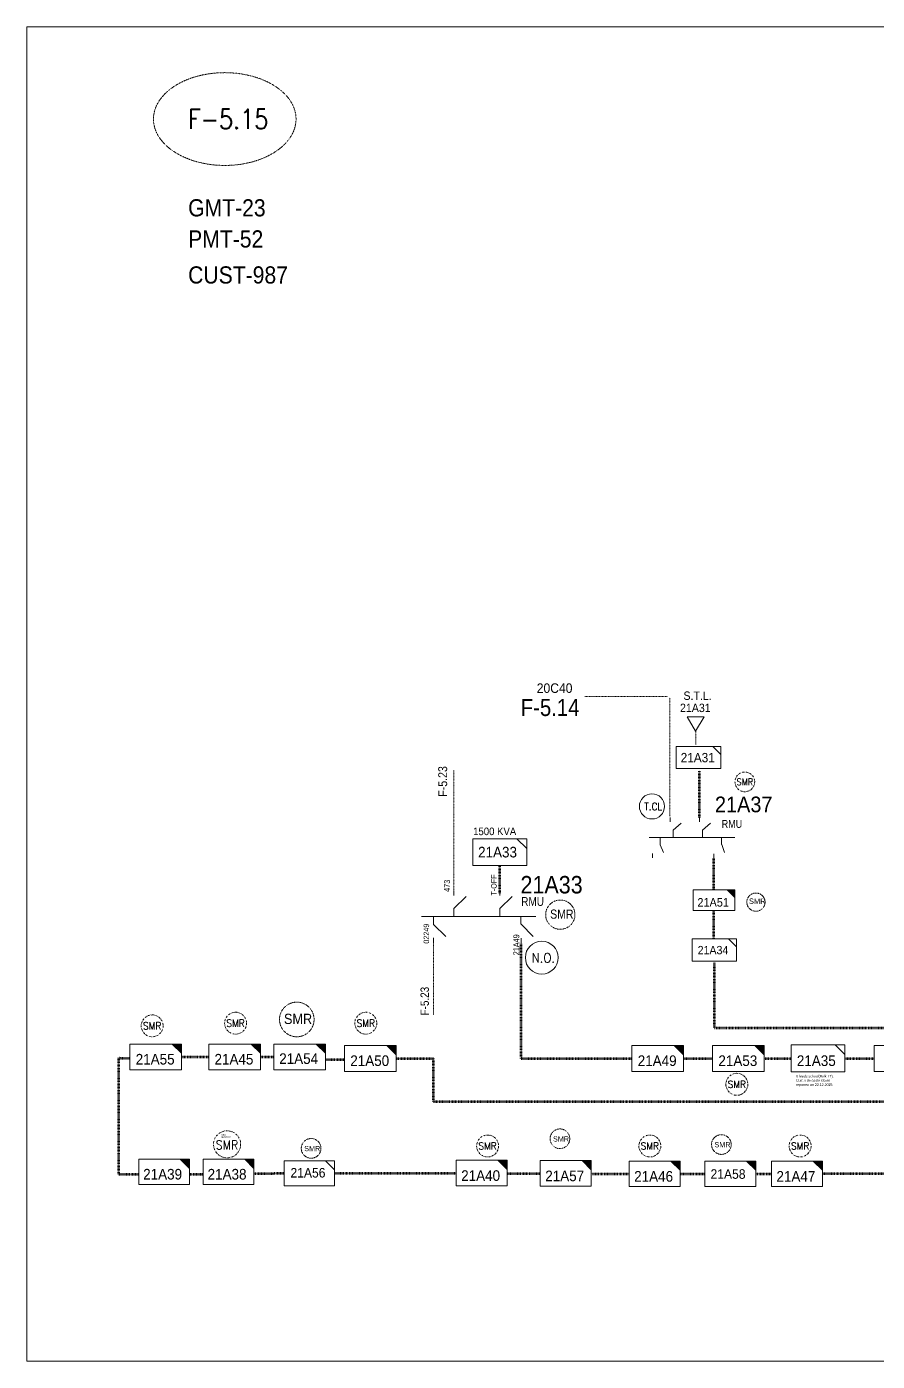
# Model space of a CAD drawing. Header units: metres. Extents: x 65984 to 144644, y -19036 to 23726.
# Drawn here: x 102983 to 103377, y 4766 to 5384 of the extents above; entities that cross this region are included whole.
import ezdxf
from ezdxf.enums import TextEntityAlignment as Align

# ---------------------------------------------------------------- set-up
doc = ezdxf.new("R2010")
doc.units = ezdxf.units.M
doc.header["$MEASUREMENT"] = 0
doc.linetypes.add('DGN Style 3', pattern=[0.013877, 0, -0.013877])
doc.linetypes.add('DGN Style 4', pattern=[1.6, 0.8, -0.4, 0, -0.4])
doc.layers.get('0').update_dxf_attribs({"color": 95, "lineweight": 40})
for name, color, linetype, lineweight in [('ABS NUMBER', 112, 'Continuous', 30), ('d_eos', 111, 'Continuous', 40), ('d_eos no', 121, 'Continuous', 40), ('d_switch', 95, 'Continuous', 40), ('d_tf', 1, 'Continuous', 40), ('d_tf no', 6, 'Continuous', 40), ('d_ug cable', 95, 'Continuous', 40), ('FDR  1  05', 172, 'Continuous', 40), ('fedr no', 95, 'Continuous', 40), ('GRID STATION 01', 7, 'Continuous', 40), ('Level 37', 7, 'Continuous', 0), ('O H MAIN FEEDER', 4, 'Continuous', 100), ('SW N O', 114, 'Continuous', 30)]:
    doc.layers.add(name, color=color, linetype=linetype, lineweight=lineweight)
doc.styles.add('NASKHF', font='naskhf.shx', dxfattribs={"height": 8})
doc.styles.add('Style-Arial', font='arial.ttf')
doc.styles.add('Style-ENGINEERING', font='ENGINEERING.shx')
doc.styles.add('Style-msdefault', font='msdefault.shx')
doc.styles.add('Style-simplex', font='simplex.shx')
doc.styles.add('Style-STANDARD', font='STANDARD.shx')

# ---------------------------------------------------------------- blocks, each defined once
blk = doc.blocks.new('TF_8')
at = {"color": 0, "linetype": 'ByBlock', "lineweight": -2}
blk.add_line((6.3, 4.95), (9.9, 1.35), dxfattribs=at)
blk.add_3dface([(-10.1, 4.95), (9.9, 4.95), (9.9, -5.05), (-10.1, -5.05)], dxfattribs=at)
blk = doc.blocks.new('exist.us-1000kva')
at = {"color": 0, "linetype": 'ByBlock', "lineweight": -2, "flags": 128}
blk.add_lwpolyline([(40, 12.9), (32.8, 20), (40, 20)], close=True, dxfattribs=at)
at = {"color": 0, "linetype": 'ByBlock', "lineweight": -2, "extrusion": (0, 0, -1)}
blk.add_solid([(-40, 12.9), (-32.8, 20), (-40, 20)], dxfattribs=at)
at = {"color": 0, "linetype": 'ByBlock', "lineweight": -2, "xscale": 2, "yscale": 2}
blk.add_blockref('TF_8', (20.2, 10.1), dxfattribs=at)
blk = doc.blocks.new('*U4168')
at = {"layer": 'SW N O', "color": 3, "lineweight": 13, "ltscale": 0.426762}
blk.add_circle((0, 0), 16.8, dxfattribs=at)
at = {"layer": 'SW N O', "color": 3, "lineweight": 13, "style": 'Style-STANDARD'}
blk.add_text('N.O.', height=9.6, dxfattribs=at).set_placement((1.7, -0.2), align=Align.MIDDLE_CENTER)
blk = doc.blocks.new('TRA1_1600')
at = {"layer": 'd_tf', "color": 120, "linetype": 'Continuous', "lineweight": 13, "ltscale": 0.000172399, "flags": 128}
blk.add_lwpolyline([(10.1, -17), (0.1, 0), (-9.9, -17)], close=True, dxfattribs=at)
blk = doc.blocks.new('TRA1_1599')
at = {"layer": 'd_tf', "color": 120, "linetype": 'Continuous', "lineweight": 13, "ltscale": 0.000172399, "xscale": 1.000046566207833, "yscale": 1.000046566207833, "zscale": 1.000046566207833, "rotation": 180}
blk.add_blockref('TRA1_1600', (0, 0), dxfattribs=at)
blk = doc.blocks.new('*U4192')
at = {"layer": 'SW N O', "color": 1, "lineweight": 13, "ltscale": 0.426762}
blk.add_circle((0, 0), 16.8, dxfattribs=at)
at = {"layer": 'SW N O', "color": 1, "lineweight": 13, "style": 'Style-STANDARD'}
blk.add_text('T.CL', height=9.6, dxfattribs=at).set_placement((1.7, -0.2), align=Align.MIDDLE_CENTER)

msp = doc.modelspace()

# ---------------------------------------------------------------- linework, layer by layer
at = {"layer": 'd_eos', "color": 2, "linetype": 'Continuous', "lineweight": 13, "ltscale": 0.465351}
for p, q in [((103281.22, 5015.57), (103281.22, 5017.63)), ((103294.78, 5015.57), (103294.78, 5017.63)), ((103282.62, 5011.79), (103286.32, 5015.1)), ((103282.62, 5008.4), (103282.62, 5011.79)), ((103296.19, 5011.79), (103299.89, 5015.1)), ((103296.19, 5008.4), (103296.19, 5011.79)), ((103271.47, 5008.4), (103311.09, 5008.4)), ((103276.55, 5008.4), (103276.55, 5005.01)), ((103276.55, 5005.01), (103278.05, 5001.5)), ((103304.93, 5005.21), (103304.93, 5008.6)), ((103306.4, 5001.5), (103305.06, 5005.15)), ((103272.94, 5001.03), (103272.94, 4998.97)), ((103301.47, 4998.77), (103301.47, 5000.83))]:
    msp.add_line(p, q, dxfattribs=at)
at = {"layer": 'd_eos', "color": 2, "linetype": 'Continuous', "lineweight": 13, "ltscale": 0.517056}
for p, q in [((103181, 4981.56), (103181, 4983.84)), ((103181, 4975.53), (103186.67, 4981.03)), ((103202.33, 4981.56), (103202.33, 4983.84)), ((103202.33, 4975.53), (103208, 4981.03)), ((103181, 4971.76), (103181, 4975.53)), ((103202.33, 4971.76), (103202.33, 4975.53)), ((103165.95, 4971.76), (103218.9, 4971.76)), ((103171.6, 4971.76), (103171.6, 4967.99)), ((103171.6, 4967.99), (103177.27, 4962.48)), ((103212.05, 4968.22), (103212.05, 4971.98)), ((103217.7, 4962.48), (103212.19, 4968.15)), ((103171.6, 4961.96), (103171.6, 4959.67)), ((103212.21, 4959.45), (103212.21, 4961.74))]:
    msp.add_line(p, q, dxfattribs=at)
at = {"layer": 'd_ug cable', "color": 120, "linetype": 'DGN Style 3', "lineweight": 13}
msp.add_line((103293.01, 5051.55), (103293.01, 5057.7), dxfattribs=at)
at = {"layer": 'd_ug cable', "color": 95, "linetype": 'DGN Style 3', "lineweight": 13}
for p, q in [((103180.97, 5039.61), (103180.97, 4982.8)), ((103171.61, 4960.46), (103171.61, 4926.11))]:
    msp.add_line(p, q, dxfattribs=at)
at = {"layer": 'd_ug cable', "color": 121, "linetype": 'DGN Style 3', "lineweight": 100}
for p, q in [((103294.78, 5017.63), (103294.71, 5039.24)), ((103301.47, 4984.24), (103301.47, 4998.77)), ((103202.33, 4982.61), (103202.33, 4995.34)), ((103301.47, 4961.41), (103301.47, 4974.49)), ((103212.21, 4906), (103212.21, 4959.45)), ((103301.72, 4920.21), (103301.72, 4950.45)), ((103301.72, 4920.21), (103506.96, 4920.21)), ((103025.8, 4906.2), (103030.97, 4906.15)), ((103025.81, 4852.37), (103025.8, 4906.2)), ((103054.9, 4906.68), (103067.47, 4906.68)), ((103091.41, 4906.68), (103097.63, 4906.68)), ((103121.56, 4905.55), (103130.35, 4905.55)), ((103154.6, 4906), (103171.61, 4906)), ((103171.62, 4886.03), (103171.64, 4906)), ((103212.21, 4906), (103263.49, 4906)), ((103287.43, 4906), (103300.84, 4906)), ((103324.78, 4906), (103337.19, 4906)), ((103362.16, 4906), (103375.63, 4906)), ((103171.62, 4886.03), (103427.33, 4886.03)), ((103025.81, 4852.37), (103035.03, 4852.36)), ((103088.37, 4852.72), (103102.34, 4852.76)), ((103125.73, 4852.83), (103182.03, 4852.88)), ((103205.71, 4852.74), (103220.96, 4852.74)), ((103244.64, 4852.53), (103262.16, 4852.53)), ((103285.84, 4852.53), (103297.2, 4852.53)), ((103320.88, 4852.53), (103328.06, 4852.53))]:
    msp.add_line(p, q, dxfattribs=at)
at = {"layer": 'd_ug cable', "color": 2, "linetype": 'DGN Style 3', "lineweight": 100}
msp.add_line((103058.88, 4852.37), (103064.52, 4852.37), dxfattribs=at)
at = {"layer": 'd_ug cable', "color": 36, "linetype": 'DGN Style 3', "lineweight": 13, "flags": 128}
for points in [[(103241.7, 5073.79), (103280.09, 5073.79)], [(103281.06, 5073.15), (103281.06, 5018.18)]]:
    msp.add_lwpolyline(points, dxfattribs=at)
at = {"layer": 'd_ug cable', "color": 121, "linetype": 'DGN Style 3', "lineweight": 100, "flags": 128}
msp.add_lwpolyline([(103408.85, 4852.5), (103351.74, 4852.55)], dxfattribs=at)
at = {"layer": 'd_ug cable', "color": 2, "linetype": 'DGN Style 4', "lineweight": 13}
for centre, radius in [((103315.78, 5034.15), 4.57), ((103041.28, 4921.08), 5.08), ((103079.91, 4922.31), 5.08), ((103140.22, 4922.31), 5.08), ((103312.09, 4894.01), 5.08), ((103075.97, 4866.21), 6.27), ((103196.63, 4865.41), 5.08), ((103271.8, 4865.41), 5.08), ((103341.38, 4865.41), 5.08)]:
    msp.add_circle(centre, radius, dxfattribs=at)
at = {"layer": 'd_ug cable', "color": 2, "linetype": 'DGN Style 3', "lineweight": 13}
for centre, radius in [((103230.31, 4972.62), 6.78), ((103320.92, 4978.43), 4.23), ((103108.25, 4924.06), 8.02), ((103114.9, 4864.31), 4.56), ((103230.14, 4868.77), 4.56), ((103304.92, 4866.09), 4.56)]:
    msp.add_circle(centre, radius, dxfattribs=at)
at = {"layer": 'fedr no', "color": 82, "linetype": 'DGN Style 3', "lineweight": 13, "true_color": 0x1dc70e}
msp.add_ellipse((103074.89, 5341.33), major_axis=(33.02, 0), ratio=0.651175, dxfattribs=at)
at = {"layer": 'O H MAIN FEEDER', "color": 140, "linetype": 'Continuous', "lineweight": 13, "flags": 128}
msp.add_lwpolyline([(102983.16, 5384.13), (103901.45, 5384.13), (103901.45, 4765.63), (102983.16, 4765.63)], close=True, dxfattribs=at)

# ---------------------------------------------------------------- block references
at = {"layer": 'd_tf', "color": 120, "linetype": 'Continuous', "lineweight": 13, "ltscale": 0.000172399, "xscale": 0.3882139906867201, "yscale": 0.3882139906867201, "zscale": 0.3882139906867201, "rotation": 359.9999999999999}
msp.add_blockref('TRA1_1599', (103293.04, 5057.7), dxfattribs=at)
at = {"layer": 'FDR  1  05', "color": 121, "linetype": 'Continuous', "lineweight": 13, "rotation": 359.9999999999999}
for name, p, xscale, yscale, zscale in [('TF_8', (103294.38, 5045.5), 1.032198985939897, 1.032198985939897, 0.4600966673051162), ('TF_8', (103202.38, 5001.65), 1.248370892634541, 1.248370892634541, 0.5680205769198965), ('TF_8', (103301.73, 4956.3), 1.022437038455814, 1.022437038455814, 0.5112185192279068), ('exist.us-1000kva', (103263.49, 4900.01), 0.598431951244567, 0.598431951244567, 0.5680205769198965), ('TF_8', (103349.8, 4906.06), 1.248370892634541, 1.248370892634541, 0.5680205769198965)]:
    msp.add_blockref(name, p, dxfattribs=dict(at, xscale=xscale, yscale=yscale, zscale=zscale))
at = {"layer": 'FDR  1  05', "color": 2, "linetype": 'Continuous', "lineweight": 13, "rotation": 359.9999999999999}
for name, p, xscale, yscale, zscale in [('exist.us-1000kva', (103291.9, 4974.49), 0.4795273233655505, 0.4795273233655505, 0.4600966673051162), ('exist.us-1000kva', (103030.96, 4900.7), 0.598431951244567, 0.598431951244567, 0.5680205769198965), ('exist.us-1000kva', (103067.47, 4900.7), 0.598431951244567, 0.598431951244567, 0.5680205769198965), ('exist.us-1000kva', (103097.63, 4900.7), 0.598431951244567, 0.598431951244567, 0.5680205769198965), ('exist.us-1000kva', (103130.35, 4900.01), 0.598431951244567, 0.598431951244567, 0.5680205769198965), ('exist.us-1000kva', (103300.84, 4900.01), 0.598431951244567, 0.598431951244567, 0.5680205769198965), ('exist.us-1000kva', (103375.63, 4900.01), 0.598431951244567, 0.598431951244567, 0.5680205769198965), ('exist.us-1000kva', (103035.03, 4847.54), 0.5871046586620428, 0.5871046586620428, 0.5680205769198965), ('exist.us-1000kva', (103064.88, 4847.54), 0.5871046586620428, 0.5871046586620428, 0.5680205769198965), ('TF_8', (103114.15, 4852.82), 1.169417924135616, 1.169417924135616, 0.5112185192279068), ('exist.us-1000kva', (103182.03, 4846.96), 0.5920090411920377, 0.5920090411920377, 0.5680205769198965), ('exist.us-1000kva', (103220.96, 4846.81), 0.5920090411920377, 0.5920090411920377, 0.5680205769198965), ('exist.us-1000kva', (103262.16, 4846.61), 0.5920090411920377, 0.5920090411920377, 0.5680205769198965), ('exist.us-1000kva', (103297.2, 4846.58), 0.591895590583127, 0.591895590583127, 0.5112185192279068), ('exist.us-1000kva', (103328.06, 4846.61), 0.5920090411920377, 0.5920090411920377, 0.5680205769198965)]:
    msp.add_blockref(name, p, dxfattribs=dict(at, xscale=xscale, yscale=yscale, zscale=zscale))
at = {"layer": 'SW N O', "color": 1, "lineweight": 13, "xscale": 0.3471657454608618, "yscale": 0.3471657454608618, "zscale": 0.3471657454608618}
msp.add_blockref('*U4192', (103272.77, 5022.79), dxfattribs=at)
at = {"layer": 'SW N O', "color": 3, "lineweight": 13, "xscale": 0.4519221895545104, "yscale": 0.4519221895545104, "zscale": 0.4519221895545104}
msp.add_blockref('*U4168', (103221.72, 4952.71), dxfattribs=at)

# ---------------------------------------------------------------- texts
at = {"layer": 'ABS NUMBER', "color": 7, "lineweight": 0, "style": 'Style-Arial', "width": 0.88}
for s, p in [('GMT-23', (103057.93, 5296.22)), ('PMT-52', (103057.93, 5281.8)), ('CUST-987', (103057.93, 5265.11))]:
    msp.add_text(s, height=7.963, dxfattribs=at).set_placement(p)
at = {"layer": 'd_eos no', "color": 2, "linetype": 'Continuous', "lineweight": 13, "ltscale": 0.9, "style": 'Style-Arial', "width": 0.88}
msp.add_text('21A33', height=8.1, dxfattribs=at).set_placement((103211.87, 4990.55), align=Align.TOP_LEFT)
at = {"layer": 'd_switch', "color": 1, "linetype": 'Continuous', "lineweight": 30, "ltscale": 0.980249, "style": 'Style-ENGINEERING', "width": 0.857143}
msp.add_text('SMR', height=4.253, rotation=0.00263, dxfattribs=at).set_placement((103225.6, 4975), align=Align.TOP_LEFT)
at = {"layer": 'd_tf no', "color": 36, "linetype": 'Continuous', "lineweight": 13, "style": 'Style-msdefault', "width": 0.945946}
msp.add_text('20C40', height=4.432, dxfattribs=at).set_placement((103219.41, 5075.39))
at = {"layer": 'd_tf no', "color": 120, "linetype": 'Continuous', "lineweight": 13, "style": 'Style-msdefault', "width": 0.945946}
for s, p in [('S.T.L.', (103287.35, 5076.04)), ('21A31', (103285.75, 5070.4))]:
    msp.add_text(s, height=3.882, dxfattribs=at).set_placement(p, align=Align.TOP_LEFT)
at = {"layer": 'd_tf no', "color": 121, "linetype": 'Continuous', "lineweight": 13, "style": 'Style-msdefault', "width": 0.945946}
for s, height, p in [('21A31', 4.31, (103286.09, 5047.57)), ('21A33', 4.925, (103192.23, 5004.06)), ('21A34', 3.886, (103293.92, 4958.13)), ('21A49', 4.925, (103266.17, 4907.41)), ('21A35', 4.925, (103339.87, 4907.41))]:
    msp.add_text(s, height=height, dxfattribs=at).set_placement(p, align=Align.TOP_LEFT)
at = {"layer": 'd_tf no', "color": 1, "linetype": 'Continuous', "lineweight": 13, "ltscale": 0.9, "style": 'Style-simplex', "width": 0.909091}
msp.add_text('SMR', height=2.998, dxfattribs=at).set_placement((103315.78, 5034.15), align=Align.MIDDLE_CENTER)
at = {"layer": 'd_tf no', "color": 2, "linetype": 'Continuous', "lineweight": 13, "style": 'Style-msdefault', "width": 0.945946}
for s, height, p in [('21A37', 7.287, (103301.94, 5027.35)), ('1500 KVA', 3.502, (103189.94, 5012.97)), ('21A51', 3.989, (103293.82, 4980.32)), ('21A55', 4.925, (103033.65, 4908.09)), ('21A45', 4.925, (103070.15, 4908.09)), ('21A54', 4.925, (103100.12, 4908.37)), ('21A50', 4.925, (103133.03, 4907.41)), ('21A53', 4.925, (103303.53, 4907.41)), ('21A56', 4.432, (103105.33, 4855.23)), ('21A39', 4.925, (103037.11, 4854.8)), ('21A38', 4.925, (103066.96, 4854.8)), ('21A40', 4.925, (103184.4, 4854.16)), ('21A57', 4.925, (103223.34, 4854.01)), ('21A46', 4.925, (103264.53, 4853.81)), ('21A58', 4.432, (103299.89, 4854.64)), ('21A47', 4.925, (103330.43, 4853.81))]:
    msp.add_text(s, height=height, dxfattribs=at).set_placement(p, align=Align.TOP_LEFT)
at = {"layer": 'd_tf no', "color": 1, "linetype": 'Continuous', "lineweight": 40, "style": 'Style-msdefault', "width": 0.945946}
for height, p in [(2.531, (103317.67, 4980.11)), (2.428, (103226.94, 4869.9)), (2.428, (103111.7, 4865.44)), (2.428, (103301.72, 4867.22))]:
    msp.add_text('SMR', height=height, dxfattribs=at).set_placement(p, align=Align.TOP_LEFT)
at = {"layer": 'd_tf no', "color": 1, "linetype": 'Continuous', "lineweight": 13, "style": 'Style-simplex', "width": 0.909091}
for height, p in [(3.331, (103079.91, 4922.31)), (3.331, (103140.22, 4922.31)), (3.331, (103041.28, 4921.08)), (3.331, (103312.09, 4894.01)), (4.112, (103075.92, 4865.9)), (3.331, (103196.63, 4865.41)), (3.331, (103271.8, 4865.41)), (3.331, (103341.38, 4865.41))]:
    msp.add_text('SMR', height=height, dxfattribs=at).set_placement(p, align=Align.MIDDLE_CENTER)
at = {"layer": 'd_tf no', "color": 1, "lineweight": 13, "insert": (103102.32, 4926.69), "char_height": 4.7493, "attachment_point": 1, "style": 'NASKHF'}
msp.add_mtext('\\Fmsdefault;\\H1x;\\W0.925;SMR\\P', dxfattribs=at)
at = {"layer": 'd_tf no', "color": 30, "linetype": 'Continuous', "lineweight": 13, "insert": (103339.48, 4898.34), "char_height": 1.1803, "attachment_point": 1, "style": 'NASKHF'}
msp.add_mtext('\\Fmsdefault;\\H1x;\\W0.945946;It feeds school(Bulk LT).\\PCust side cable stolen \\Preported on 22.12.2025', dxfattribs=at)
at = {"layer": 'd_tf no', "color": 121, "linetype": 'Continuous', "lineweight": 40, "insert": (103073.11, 4870.92), "char_height": 0.6424, "attachment_point": 1, "style": 'NASKHF'}
msp.add_mtext('\\Fmsdefault;\\H1x;\\W0.945946;Active\\P10/09/2023', dxfattribs=at)
at = {"layer": 'fedr no', "color": 6, "linetype": 'Continuous', "lineweight": 13, "style": 'Style-STANDARD', "width": 0.909091}
msp.add_text('F-5.15', height=9.19, dxfattribs=at).set_placement((103076.48, 5341.33), align=Align.MIDDLE_CENTER)
at = {"layer": 'GRID STATION 01', "linetype": 'Continuous', "lineweight": 13, "style": 'Style-msdefault', "width": 0.888889}
msp.add_text('F-5.14', height=7.906, dxfattribs=at).set_placement((103212, 5072.59), align=Align.TOP_LEFT)
at = {"layer": 'GRID STATION 01', "color": 95, "linetype": 'Continuous', "lineweight": 13, "style": 'Style-msdefault', "width": 0.888889}
for height, p in [(4.124, (103173.77, 5027.28)), (3.858, (103165.56, 4925.93))]:
    msp.add_text('F-5.23', height=height, rotation=90, dxfattribs=at).set_placement(p, align=Align.TOP_LEFT)
at = {"layer": 'Level 37', "color": 2, "linetype": 'Continuous', "lineweight": 13, "ltscale": 0.81, "style": 'Style-msdefault', "width": 0.854701}
msp.add_text('RMU', height=3.64, dxfattribs=at).set_placement((103309.81, 5014.67), align=Align.MIDDLE_CENTER)
at = {"layer": 'Level 37', "color": 7, "linetype": 'Continuous', "lineweight": 13, "ltscale": 0.9, "style": 'Style-msdefault', "width": 0.857143}
for s, p in [('473', (103176.42, 4983.19)), ('21A49', (103208.51, 4953.79))]:
    msp.add_text(s, height=2.835, rotation=90, dxfattribs=at).set_placement(p, align=Align.TOP_LEFT)
at = {"layer": 'Level 37', "color": 7, "linetype": 'Continuous', "lineweight": 13, "ltscale": 0.81, "style": 'Style-msdefault', "width": 0.857143}
for s, p in [('T-OFF', (103198.25, 4981.44)), ('02249', (103166.99, 4959.18))]:
    msp.add_text(s, height=2.551, rotation=90, dxfattribs=at).set_placement(p, align=Align.TOP_LEFT)
at = {"layer": 'Level 37', "color": 2, "linetype": 'Continuous', "lineweight": 13, "ltscale": 0.9, "style": 'Style-msdefault', "width": 0.854701}
msp.add_text('RMU', height=4.044, dxfattribs=at).set_placement((103217.47, 4978.73), align=Align.MIDDLE_CENTER)

doc.saveas('drawing.dxf')
